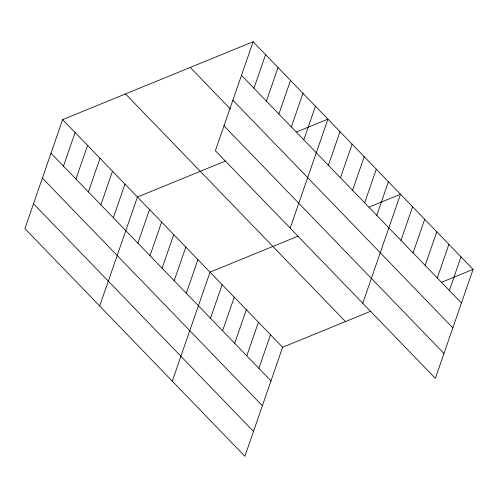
<?xml version="1.0" encoding="UTF-8"?>
<svg xmlns="http://www.w3.org/2000/svg" width="498" height="498" viewBox="0 0 498 498"><rect width="100%" height="100%" fill="white"/><g stroke="black" fill="none" stroke-linecap="round" stroke-linejoin="round"><path stroke-width="0.75" d="M253.121 41.732L215.379 150.726L435.358 378.374L473.1 269.374L253.121 41.732L62.642 119.626L24.9 228.626L244.879 456.268L282.621 347.274L370.823 311.2M63.47 166.139L75.111 132.53M75.939 179.037L87.573 145.428M88.401 191.935L100.042 158.327M100.87 204.84L112.504 171.225M113.332 217.738L124.973 184.129M99.693 306.021L137.436 197.027L225.638 160.96M137.896 243.155L149.537 209.546M149.998 255.679L161.632 222.071M162.093 268.198L173.734 234.589M174.194 280.716L185.829 247.108M253.949 88.239L265.583 54.631M186.289 293.241L197.93 259.632M266.411 101.138L278.052 67.529M172.283 381.144L210.031 272.151L298.227 236.083M278.88 114.042L290.515 80.433M210.492 318.278L222.127 284.669M291.342 126.94L302.983 93.331M222.587 330.803L234.228 297.194M303.811 139.838L315.446 106.23M234.689 343.321L246.323 309.712M290.172 228.128L327.914 119.128L296.484 131.982M246.784 355.84L258.425 322.231M328.375 165.261L340.01 131.653M258.885 368.364L270.526 334.749M340.47 177.78L352.111 144.171M352.572 190.298L364.212 156.689M364.673 202.823L376.307 169.214M376.768 215.341L388.409 181.733M362.762 303.251L400.504 194.251L369.08 207.106M400.965 240.385L412.605 206.776M413.066 252.903L424.707 219.294M425.168 265.422L436.802 231.813M437.263 277.946L448.903 244.337M449.364 290.465L460.999 256.856M441.67 282.229L473.1 269.374M241.48 75.341L461.459 302.983M232.865 100.216L452.85 327.865M190.261 67.435L230.257 108.825M223.994 125.851L443.973 353.493M125.502 93.923L345.481 321.565M62.642 119.626L282.621 347.274M51.008 153.235L270.987 380.883M42.392 178.116L262.371 405.758M33.515 203.744L253.494 431.393"/></g></svg>
